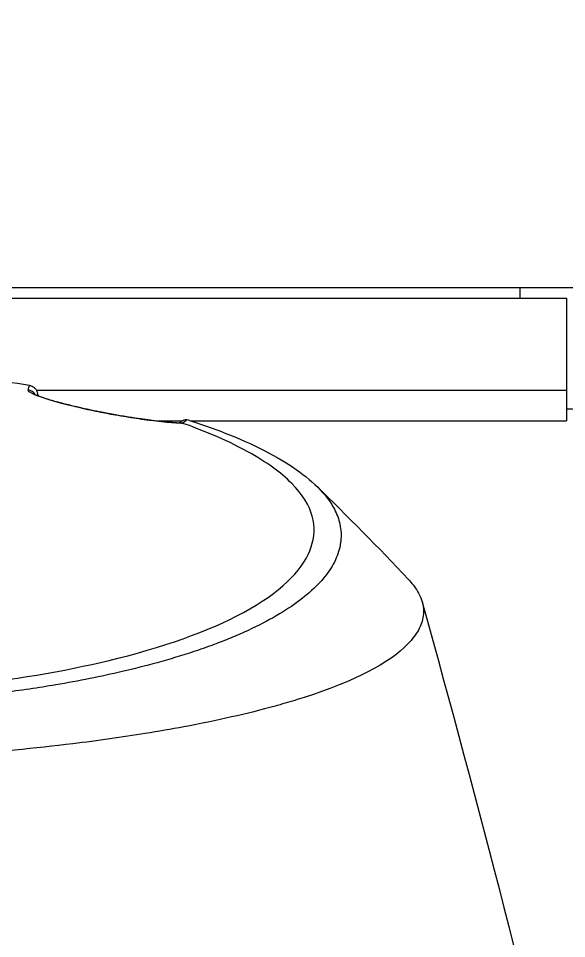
# Model space of a CAD drawing. Header units: millimetres. Extents: x 0 to 4378, y 0 to 2376.
# Drawn here: x 789.43 to 816.22, y 2078.9 to 2123.87 of the extents above; entities that cross this region are included whole.
import ezdxf

# ---------------------------------------------------------------- set-up
doc = ezdxf.new("R2010")
doc.units = ezdxf.units.MM
doc.header["$LTSCALE"] = 0.2

# ---------------------------------------------------------------- blocks, each defined once
blk = doc.blocks.new('A$Ce3085cef_1')
for p, q in [((39.467, -55.7), (-39.432, -55.7)), ((36.713, -55.7), (36.721, -56.2)), ((-39, -56.2), (39, -56.2)), ((39, -56.2), (39, -62.2)), ((13.095, -60.7), (39, -60.7)), ((18.966, -62.2), (20.213, -62.2)), ((20.656, -62.2), (39.006, -62.2))]:
    blk.add_line(p, q)
for radius, start, end in [(86.413, 313.06048, 226.93952), (59, 311.98884, 228.01116)]:
    blk.add_arc((0, 0), radius, start, end)
for centre, major_axis, ratio, start_param, end_param in [((12.614, -61.179), (0.486, -0.116), 0.99725, 0.822727, 1.653963), ((12.801, -60.665), (0.309, -0.12), 0.514152, 1.726543, 1.937424), ((16.891, -270.809), (4.642, -215.444), 0.016467, 2.912696, 2.912773), ((16.863, -62.393), (0.087, 0.492), 0.183948, 6.280839, 6.283185), ((16.863, -62.393), (0.087, 0.492), 0.183948, 6.158169, 6.280839), ((19.903, -62.496), (0.41, 0.128), 0.353845, 0.453495, 0.634002), ((17.73, -61.633), (-3.301, -0.414), 0.418732, 2.365195, 2.483938), ((20.228, -62.401), (0.504, 0.094), 0.468143, 0.713658, 1.033107)]:
    blk.add_ellipse(centre, major_axis=major_axis, ratio=ratio, start_param=start_param, end_param=end_param)
for points, knots in [([(12.749, -60.474), (11.208, -60.209), (9.744, -60.023), (8.033, -59.839), (7.54, -59.79), (6.911, -59.734), (6.779, -59.723), (5.676, -59.63), (4.696, -59.565), (3.212, -59.494), (2.714, -59.475), (1.969, -59.453), (1.718, -59.447), (1.34, -59.44), (1.215, -59.438), (0.969, -59.434), (0.841, -59.433), (0.475, -59.429), (0.234, -59.428), (-0.005, -59.428)], [0.000004, 0.000004, 0.000004, 0.000004, 0.529245, 0.529245, 0.740514, 0.740514, 0.796473, 0.796473, 1.200971, 1.200971, 1.404037, 1.404037, 1.50459, 1.50459, 1.554539, 1.554539, 1.602436, 1.602436, 1.69253, 1.69253, 1.69253, 1.69253]), ([(16.962, -61.907), (16.723, -61.864), (16.486, -61.82), (16.266, -61.776), (16.208, -61.765), (16.151, -61.753), (16.096, -61.742), (16.074, -61.738), (16.052, -61.733), (16.03, -61.729), (15.983, -61.719), (15.937, -61.71), (15.892, -61.7), (15.848, -61.691), (15.805, -61.682), (15.763, -61.673), (15.721, -61.664), (15.681, -61.656), (15.643, -61.648), (15.618, -61.642), (15.594, -61.637), (15.57, -61.632), (15.526, -61.622), (15.485, -61.613), (15.448, -61.605), (15.406, -61.596), (15.364, -61.586), (15.322, -61.577), (15.28, -61.567), (15.238, -61.558), (15.196, -61.548), (15.175, -61.543), (15.153, -61.538), (15.132, -61.533), (15.048, -61.514), (14.966, -61.494), (14.887, -61.475), (14.847, -61.466), (14.808, -61.456), (14.769, -61.447), (14.753, -61.443), (14.737, -61.439), (14.721, -61.435), (14.683, -61.425), (14.647, -61.416), (14.613, -61.408), (14.589, -61.402), (14.566, -61.396), (14.545, -61.39), (14.474, -61.372), (14.405, -61.355), (14.34, -61.337), (14.094, -61.273), (13.882, -61.212), (13.701, -61.157), (13.614, -61.13), (13.535, -61.105), (13.463, -61.082), (13.458, -61.08), (13.453, -61.079), (13.448, -61.077), (13.369, -61.051), (13.296, -61.026), (13.229, -61.001), (13.101, -60.955), (12.994, -60.911), (12.911, -60.871), (12.758, -60.797), (12.684, -60.737), (12.688, -60.691), (12.688, -60.689), (12.688, -60.688), (12.689, -60.686)], [0, 0, 0, 0, 0.0500498, 0.0500498, 0.0500498, 0.0631836, 0.0631836, 0.0631836, 0.0684874, 0.0684874, 0.0684874, 0.0799856, 0.0799856, 0.0799856, 0.0914244, 0.0914244, 0.0914244, 0.1029824, 0.1029824, 0.1029824, 0.1106133, 0.1106133, 0.1106133, 0.125, 0.125, 0.125, 0.1409886, 0.1409886, 0.1409886, 0.1569588, 0.1569588, 0.1569588, 0.1651115, 0.1651115, 0.1651115, 0.1975247, 0.1975247, 0.1975247, 0.2142359, 0.2142359, 0.2142359, 0.2214322, 0.2214322, 0.2214322, 0.2383758, 0.2383758, 0.2383758, 0.25, 0.25, 0.25, 0.2875622, 0.2875622, 0.2875622, 0.4276917, 0.4276917, 0.4276917, 0.4952548, 0.4952548, 0.4952548, 0.5, 0.5, 0.5, 0.5757004, 0.5757004, 0.5757004, 0.7204106, 0.7204106, 0.7204106, 0.9891136, 0.9891136, 0.9891136, 1, 1, 1, 1]), ([(13.175, -60.963), (13.175, -60.962), (13.175, -60.961), (13.174, -60.909), (13.164, -60.858), (13.13, -60.759), (13.105, -60.71), (13.064, -60.656), (13.056, -60.645), (13.015, -60.6), (12.978, -60.57), (12.9, -60.522), (12.858, -60.503), (12.815, -60.49)], [-0.00030662, -0.00030662, -0.00030662, -0.00030662, 0, 0, 0.01534884, 0.01534884, 0.03148559, 0.03148559, 0.03556099, 0.03556099, 0.04965635, 0.04965635, 0.06322587, 0.06322587, 0.06322587, 0.06322587]), ([(12.976, -60.872), (12.976, -60.872), (12.993, -60.883), (13.072, -60.924), (13.161, -60.963), (13.458, -61.074), (13.707, -61.155), (14.318, -61.329), (14.685, -61.424), (15.412, -61.595), (15.77, -61.673), (16.402, -61.8), (16.681, -61.853), (16.951, -61.901)], [0.1063321, 0.1063321, 0.1063321, 0.1063321, 0.1609531, 0.1609531, 0.2606033, 0.2606033, 0.4056574, 0.4056574, 0.5415346, 0.5415346, 0.6516092, 0.6516092, 0.7354726, 0.7354726, 0.7354726, 0.7354726]), ([(16.954, -61.902), (17.307, -61.964), (17.652, -62.02), (18.322, -62.12), (18.649, -62.163), (19.312, -62.241), (19.636, -62.27), (19.998, -62.295), (20.086, -62.299), (20.167, -62.303)], [0.0002819, 0.0002819, 0.0002819, 0.0002819, 0.1096865, 0.1096865, 0.2297155, 0.2297155, 0.3813958, 0.3813958, 0.4345672, 0.4345672, 0.4345672, 0.4345672]), ([(20.251, -62.317), (20.197, -62.315), (20.14, -62.312), (20.082, -62.308), (20.02, -62.305), (19.957, -62.301), (19.892, -62.296), (19.842, -62.292), (19.791, -62.288), (19.739, -62.284), (19.669, -62.278), (19.597, -62.272), (19.523, -62.265), (19.501, -62.263), (19.478, -62.261), (19.455, -62.258), (19.407, -62.254), (19.357, -62.249), (19.307, -62.244), (19.296, -62.242), (19.285, -62.241), (19.275, -62.24), (19.265, -62.239), (19.255, -62.238), (19.244, -62.237), (19.234, -62.236), (19.223, -62.235), (19.211, -62.233), (19.2, -62.232), (19.189, -62.231), (19.175, -62.229), (19.169, -62.229), (19.162, -62.228), (19.155, -62.227), (19.085, -62.219), (19.014, -62.211), (18.942, -62.203), (18.858, -62.193), (18.773, -62.182), (18.687, -62.171), (18.66, -62.168), (18.635, -62.165), (18.61, -62.161), (18.585, -62.158), (18.561, -62.155), (18.536, -62.152), (18.511, -62.148), (18.486, -62.145), (18.461, -62.142), (18.437, -62.138), (18.412, -62.135), (18.387, -62.131), (18.362, -62.128), (18.337, -62.125), (18.31, -62.121), (18.284, -62.117), (18.258, -62.114), (18.229, -62.109), (18.22, -62.108), (18.21, -62.107), (18.2, -62.105), (18.104, -62.092), (18.008, -62.077), (17.911, -62.063), (17.806, -62.047), (17.702, -62.031), (17.597, -62.014), (17.485, -61.996), (17.374, -61.978), (17.262, -61.959), (17.162, -61.942), (17.061, -61.924), (16.962, -61.907)], [0, 0, 0, 0, 0.0873704, 0.0873704, 0.0873704, 0.179587, 0.179587, 0.179587, 0.25, 0.25, 0.25, 0.3457801, 0.3457801, 0.3457801, 0.375, 0.375, 0.375, 0.4375, 0.4375, 0.4375, 0.4522757, 0.4522757, 0.4522757, 0.4674553, 0.4674553, 0.4674553, 0.4817601, 0.4817601, 0.4817601, 0.494357, 0.494357, 0.494357, 0.5, 0.5, 0.5, 0.5575644, 0.5575644, 0.5575644, 0.625, 0.625, 0.625, 0.6455566, 0.6455566, 0.6455566, 0.6664096, 0.6664096, 0.6664096, 0.6873072, 0.6873072, 0.6873072, 0.7071215, 0.7071215, 0.7071215, 0.7261785, 0.7261785, 0.7261785, 0.744047, 0.744047, 0.744047, 0.75, 0.75, 0.75, 0.8083601, 0.8083601, 0.8083601, 0.8715104, 0.8715104, 0.8715104, 0.939154, 0.939154, 0.939154, 1, 1, 1, 1]), ([(39, -61.611), (39.196, -61.614), (39.392, -61.617), (39.85, -61.624), (40.112, -61.628), (40.522, -61.635), (40.669, -61.637), (41.117, -61.645), (41.418, -61.65), (41.781, -61.657), (41.844, -61.658), (41.968, -61.661), (42.03, -61.662), (42.118, -61.664), (42.147, -61.664), (42.266, -61.667), (42.357, -61.668), (42.555, -61.672), (42.663, -61.674), (42.876, -61.679), (42.982, -61.681), (43.134, -61.684), (43.181, -61.685), (43.564, -61.693), (43.903, -61.701), (44.3, -61.71), (44.356, -61.711), (44.693, -61.719), (44.974, -61.726), (45.588, -61.742), (45.921, -61.751), (46.261, -61.761), (46.269, -61.761), (46.441, -61.767), (46.605, -61.771), (46.902, -61.781), (47.035, -61.785), (47.276, -61.793), (47.384, -61.796), (47.67, -61.806), (47.848, -61.812), (48.238, -61.826), (48.449, -61.834), (48.971, -61.854), (49.28, -61.866), (49.605, -61.88), (49.623, -61.881), (49.923, -61.894), (50.203, -61.907), (50.624, -61.927), (50.766, -61.934), (50.981, -61.945), (51.054, -61.948), (51.349, -61.964), (51.569, -61.975), (52.022, -62.001), (52.256, -62.015), (52.532, -62.033), (52.578, -62.036), (52.895, -62.057), (53.162, -62.075), (53.523, -62.102), (53.622, -62.109), (53.875, -62.129), (54.028, -62.141), (54.29, -62.163), (54.4, -62.173), (54.541, -62.185), (54.572, -62.188), (54.634, -62.194), (54.665, -62.197), (54.703, -62.2), (54.712, -62.201), (54.757, -62.205), (54.792, -62.208), (54.903, -62.219), (54.977, -62.226), (55.123, -62.24), (55.194, -62.248), (55.326, -62.261), (55.387, -62.268), (55.571, -62.287), (55.692, -62.301), (55.909, -62.326), (56.006, -62.338), (56.153, -62.356), (56.204, -62.363), (56.388, -62.386), (56.517, -62.404), (56.65, -62.423), (56.666, -62.425), (56.682, -62.428), (56.85, -62.452), (57.002, -62.476), (57.172, -62.505), (57.197, -62.509), (57.275, -62.523), (57.327, -62.532), (57.486, -62.562), (57.588, -62.582), (57.782, -62.623), (57.875, -62.645), (58.08, -62.695), (58.189, -62.724), (58.333, -62.767), (58.375, -62.78), (58.497, -62.821), (58.571, -62.848), (58.674, -62.892), (58.708, -62.908), (58.769, -62.94), (58.797, -62.955), (58.833, -62.978), (58.843, -62.985), (58.872, -63.005), (58.89, -63.018), (58.916, -63.041), (58.926, -63.05), (58.956, -63.082), (58.973, -63.106), (58.987, -63.136), (58.989, -63.142), (58.993, -63.154), (58.995, -63.159), (58.997, -63.17), (58.998, -63.176), (58.999, -63.186), (59, -63.19), (59, -63.196), (59, -63.198), (59, -63.2)], [0.7279817, 0.7279817, 0.7279817, 0.7279817, 0.7320289, 0.7320289, 0.7374297, 0.7374297, 0.7404536, 0.7404536, 0.7466289, 0.7466289, 0.7479034, 0.7479034, 0.7492698, 0.7492698, 0.75, 0.75, 0.7524681, 0.7524681, 0.7555299, 0.7555299, 0.7586167, 0.7586167, 0.7599799, 0.7599799, 0.7698225, 0.7698225, 0.7714515, 0.7714515, 0.7795271, 0.7795271, 0.7890209, 0.7890209, 0.7892428, 0.7892428, 0.7939229, 0.7939229, 0.7977128, 0.7977128, 0.8007925, 0.8007925, 0.8058847, 0.8058847, 0.8119618, 0.8119618, 0.8209024, 0.8209024, 0.8214338, 0.8214338, 0.8296548, 0.8296548, 0.8338864, 0.8338864, 0.8360889, 0.8360889, 0.8427513, 0.8427513, 0.8500036, 0.8500036, 0.8514377, 0.8514377, 0.8600265, 0.8600265, 0.8632984, 0.8632984, 0.8684772, 0.8684772, 0.8722986, 0.8722986, 0.8734066, 0.8734066, 0.8745972, 0.8745972, 0.875, 0.875, 0.8766584, 0.8766584, 0.8802451, 0.8802451, 0.8838662, 0.8838662, 0.8870584, 0.8870584, 0.8935654, 0.8935654, 0.8989855, 0.8989855, 0.9019284, 0.9019284, 0.9097258, 0.9097258, 0.9101366, 0.91073, 0.91073, 0.92067, 0.92067, 0.9223748, 0.9223748, 0.9261233, 0.9261233, 0.9338797, 0.9338797, 0.9416083, 0.9416083, 0.9520619, 0.9520619, 0.9566728, 0.9566728, 0.966138, 0.966138, 0.9713871, 0.9713871, 0.9764738, 0.9764738, 0.9786321, 0.9786321, 0.9829416, 0.9829416, 0.985812, 0.985812, 0.992934, 0.992934, 0.9948933, 0.9948933, 0.9964793, 0.9964793, 0.9982491, 0.9982491, 0.9993882, 0.9993882, 1, 1, 1, 1]), ([(-0.009, -75.606), (0.811, -75.606), (1.629, -75.596), (3.678, -75.546), (4.931, -75.491), (7.367, -75.329), (8.561, -75.223), (12.385, -74.788), (14.868, -74.35), (19.709, -73.132), (21.9, -72.313), (25.248, -70.393), (26.193, -69.351), (26.837, -67.403), (26.657, -66.354), (25.038, -64.716), (24.318, -64.196), (22.268, -63.065), (21.039, -62.595), (20.251, -62.317)], [-3.39418, -3.39418, -3.39418, -3.39418, -3.261671, -3.261671, -3.054858, -3.054858, -2.849127, -2.849127, -2.378218, -2.378218, -1.814355, -1.814355, -1.213576, -1.213576, -0.643142, -0.643142, -0.364576, -0.364576, -0.000015, -0.000015, -0.000015, -0.000015]), ([(20.58, -62.176), (20.978, -62.303), (21.363, -62.434), (22.1, -62.703), (22.455, -62.842), (23.474, -63.266), (24.093, -63.561), (25.756, -64.476), (26.609, -65.127), (27.208, -65.843), (27.242, -65.886), (27.348, -66.022), (27.414, -66.114), (27.542, -66.309), (27.602, -66.41), (27.779, -66.75), (27.872, -66.999), (27.955, -67.387), (27.973, -67.525), (27.987, -67.798), (27.983, -67.933), (27.96, -68.139), (27.95, -68.208), (27.885, -68.551), (27.791, -68.824), (27.589, -69.224), (27.514, -69.352), (27.247, -69.754), (27.02, -70.024), (26.485, -70.555), (26.176, -70.814), (25.476, -71.323), (25.085, -71.572), (24.225, -72.057), (23.756, -72.293), (23, -72.633), (22.743, -72.743), (22.345, -72.904), (22.211, -72.958), (21.808, -73.113), (21.527, -73.217), (21.09, -73.369), (20.941, -73.42), (20.212, -73.663), (19.619, -73.842), (18.44, -74.167), (17.871, -74.311), (16.256, -74.687), (15.17, -74.904), (13.191, -75.239), (12.316, -75.368), (10.749, -75.569), (10.065, -75.647), (8.335, -75.82), (7.274, -75.904), (5.659, -76.002), (5.117, -76.03), (4.028, -76.076), (3.482, -76.095), (2.932, -76.109)], [0.000017, 0.000017, 0.000017, 0.000017, 0.176039, 0.176039, 0.352436, 0.352436, 0.705321, 0.705321, 1.409825, 1.409825, 1.455442, 1.455442, 1.551535, 1.551535, 1.656164, 1.656164, 1.900706, 1.900706, 2.034322, 2.034322, 2.163764, 2.163764, 2.23071, 2.23071, 2.493873, 2.493873, 2.618927, 2.618927, 2.888841, 2.888841, 3.15547, 3.15547, 3.421439, 3.421439, 3.688226, 3.688226, 3.819032, 3.819032, 3.88401, 3.88401, 4.01084, 4.01084, 4.07486, 4.07486, 4.323328, 4.323328, 4.540387, 4.540387, 4.920961, 4.920961, 5.206452, 5.206452, 5.420954, 5.420954, 5.743111, 5.743111, 5.904, 5.904, 6.064928, 6.064928, 6.064928, 6.064928]), ([(20.448, -62.15), (20.432, -62.149), (20.414, -62.149), (20.396, -62.149), (20.379, -62.15), (20.361, -62.152), (20.343, -62.155), (20.326, -62.158), (20.308, -62.163), (20.29, -62.168), (20.273, -62.173), (20.255, -62.18), (20.238, -62.188), (20.221, -62.196), (20.203, -62.205), (20.187, -62.215), (20.18, -62.219), (20.173, -62.223), (20.167, -62.228), (20.166, -62.228), (20.166, -62.229), (20.165, -62.229)], [0.0000328, 0.0000328, 0.0000328, 0.0000328, 0.0948262, 0.0948262, 0.0948262, 0.1878085, 0.1878085, 0.1878085, 0.2793953, 0.2793953, 0.2793953, 0.3698512, 0.3698512, 0.3698512, 0.4599073, 0.4599073, 0.4599073, 0.4966669, 0.4966669, 0.4966669, 0.5001744, 0.5001744, 0.5001744, 0.5001744]), ([(31.278, -69.946), (31.323, -69.995), (31.367, -70.044), (31.458, -70.151), (31.504, -70.209), (31.634, -70.384), (31.709, -70.502), (31.838, -70.744), (31.89, -70.866), (31.966, -71.109), (31.991, -71.23), (32.028, -71.596), (31.998, -71.84), (31.835, -72.309), (31.704, -72.534), (31.459, -72.865), (31.363, -72.98), (30.35, -74.039), (28.634, -74.92), (25.88, -75.806), (25.568, -75.901), (25.085, -76.042), (24.922, -76.088), (23.419, -76.503), (21.922, -76.843), (19.683, -77.262), (19.056, -77.371), (17.28, -77.657), (16.097, -77.824), (13.032, -78.198), (11.094, -78.385), (8.843, -78.545), (8.591, -78.562), (6.587, -78.692), (4.758, -78.783), (2.932, -78.83)], [1.717812, 1.717812, 1.717812, 1.717812, 1.765731, 1.765731, 1.822697, 1.822697, 1.935907, 1.935907, 2.05247, 2.05247, 2.166843, 2.166843, 2.399096, 2.399096, 2.616669, 2.616669, 2.736228, 2.736228, 3.700499, 3.700499, 3.819408, 3.819408, 3.878521, 3.878521, 4.356179, 4.356179, 4.534962, 4.534962, 4.848781, 4.848781, 5.320636, 5.320636, 5.379891, 5.379891, 5.794291, 5.794291, 5.794291, 5.794291])]:
    blk.add_open_spline(points, degree=3, knots=knots)
for points in [[(12.689, -60.686), (12.709, -60.598), (12.729, -60.529), (12.749, -60.474)], [(13.173, -60.928), (13.174, -60.941), (13.175, -60.954), (13.177, -60.967)], [(13.175, -60.963), (13.174, -60.964), (13.174, -60.965), (13.174, -60.966)], [(20.06, -62.298), (20.097, -62.275), (20.132, -62.252), (20.165, -62.229)], [(20.167, -62.303), (20.18, -62.303), (20.193, -62.304), (20.206, -62.306)], [(26.795, -65.394), (28.291, -66.856), (29.804, -68.374), (31.278, -69.946)], [(31.947, -71.05), (34.731, -81.047), (37.271, -91.033), (39.592, -100.535)]]:
    blk.add_open_spline(points, degree=3)

msp = doc.modelspace()

# ---------------------------------------------------------------- block references
msp.add_blockref('A$Ce3085cef_1', (777.219, 2166.397))

doc.saveas('drawing.dxf')
